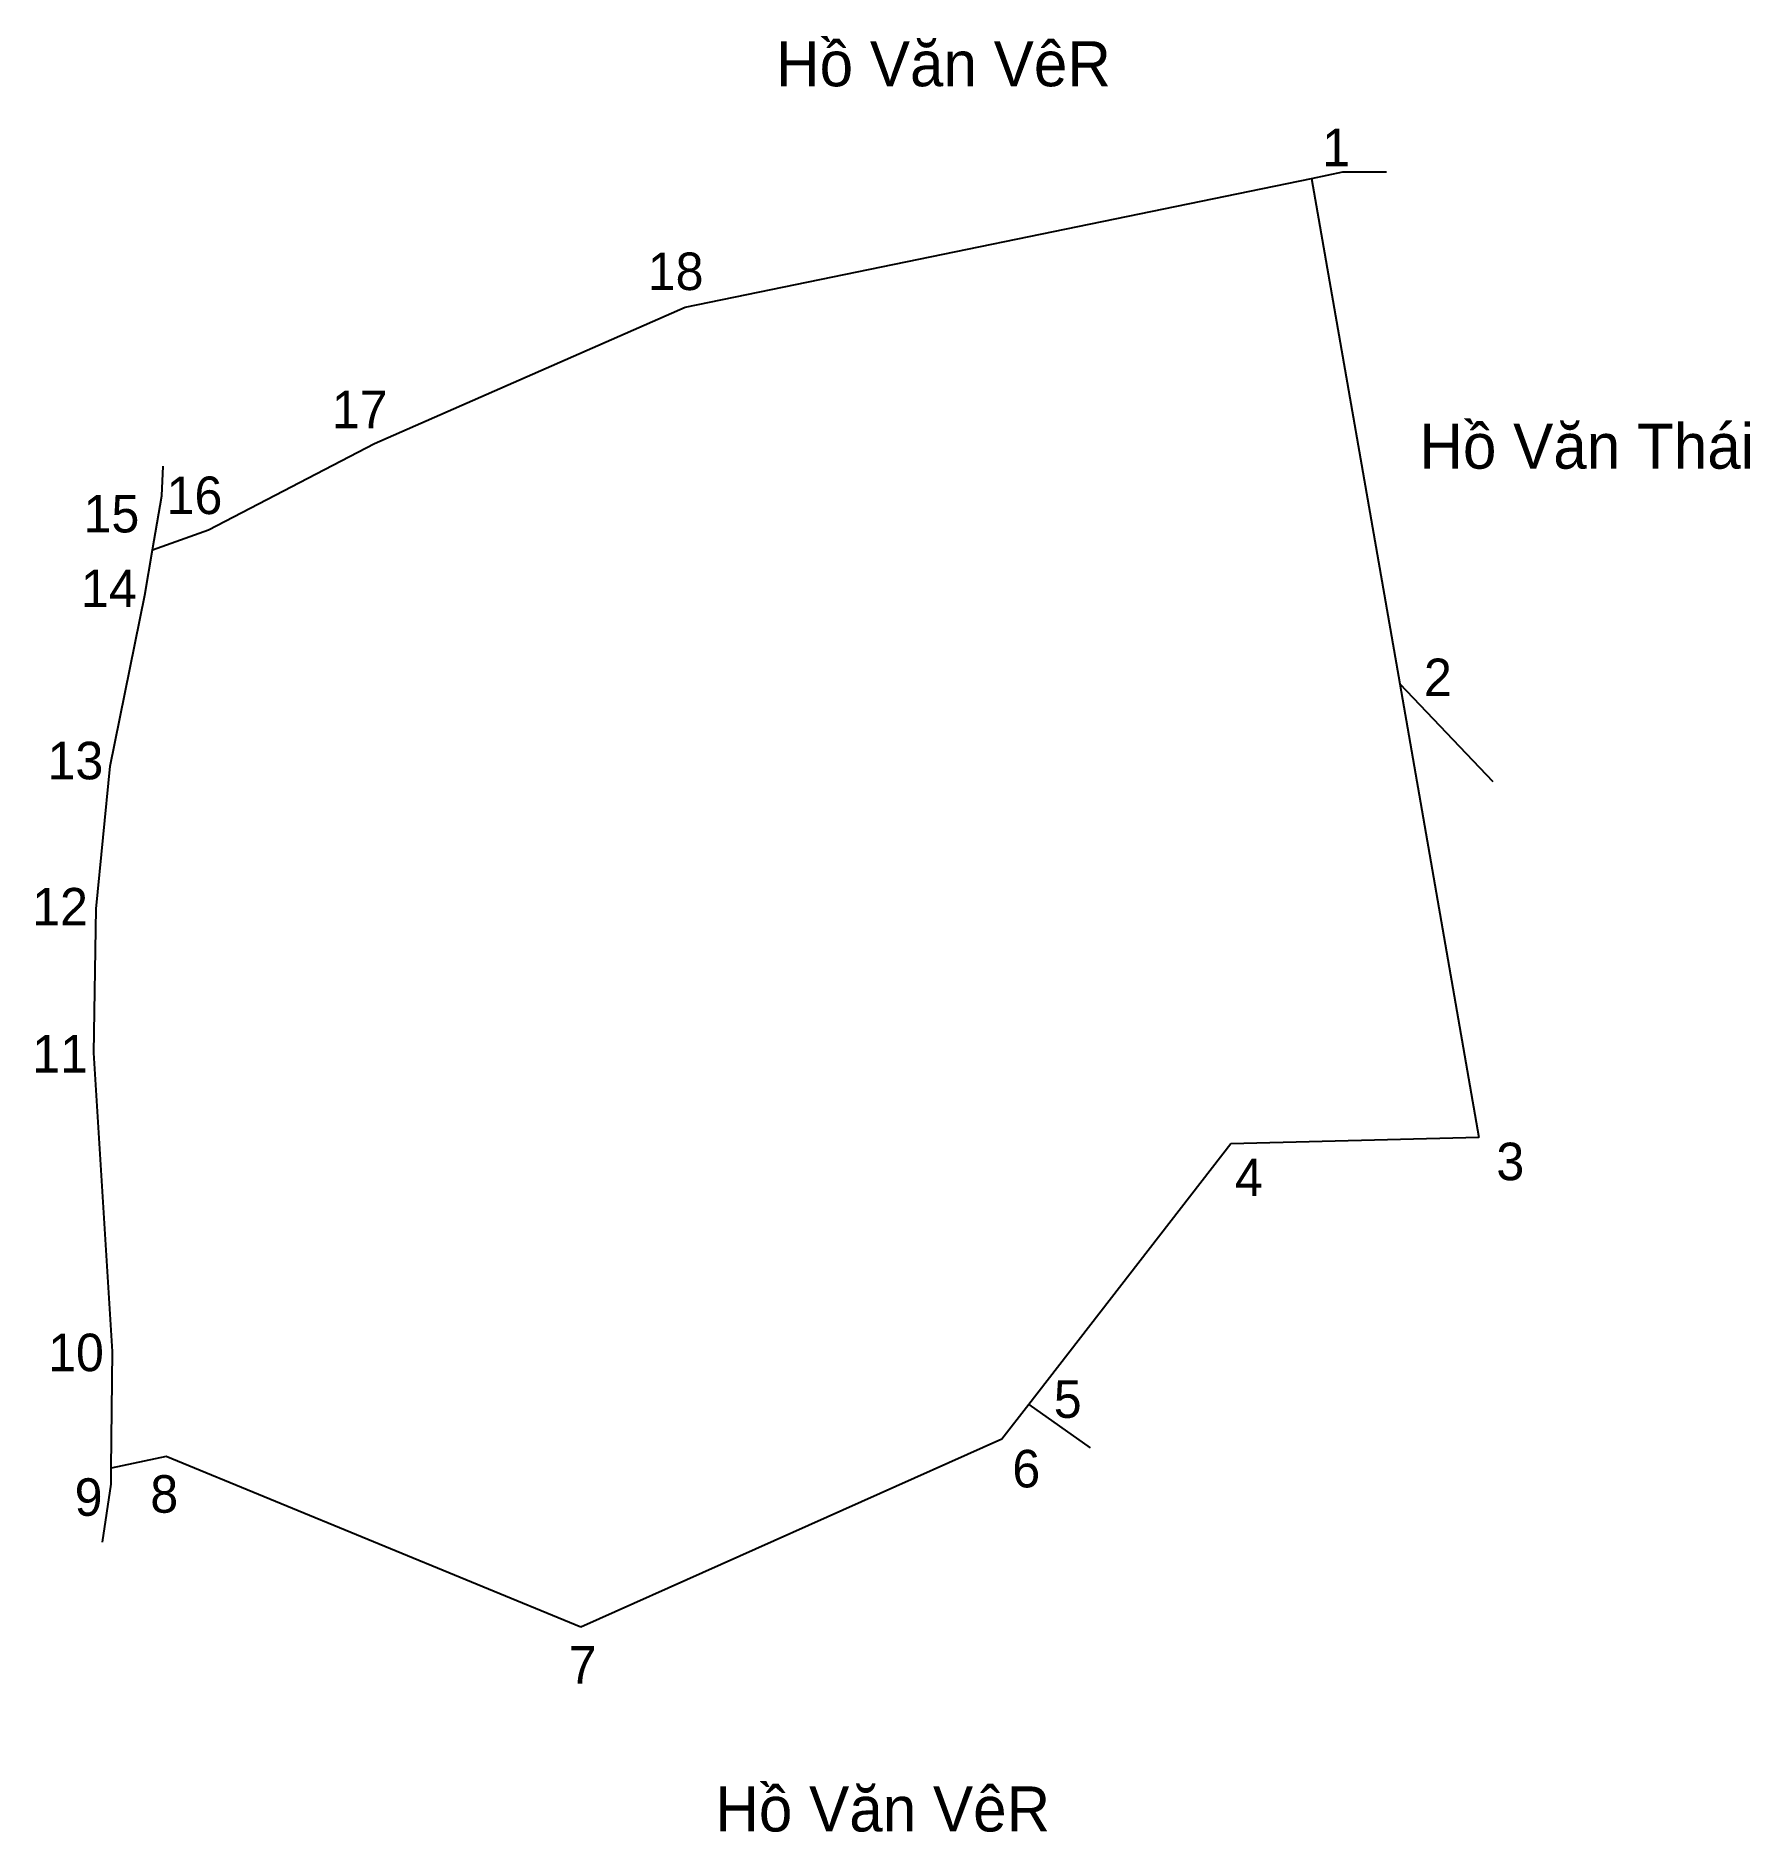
# Model space of a CAD drawing. Extents: x 547640 to 547789, y 1821075 to 1821231.
import ezdxf

# ---------------------------------------------------------------- set-up
doc = ezdxf.new("R2010")
doc.units = 0
for name, color, linetype in [('CanhThua', 7, 'Continuous'), ('RauThua', 7, 'Continuous'), ('SoHieuDinhThua', 7, 'Continuous'), ('TenChuLanCan', 7, 'Continuous')]:
    doc.layers.add(name, color=color, linetype=linetype)

msp = doc.modelspace()

# ---------------------------------------------------------------- linework, layer by layer
at = {"layer": 'CanhThua'}
for p, q in [((547696.61, 1821207.18), (547750.84, 1821218.31)), ((547750.84, 1821218.31), (547758.48, 1821174.57)), ((547669.7, 1821195.38), (547696.61, 1821207.18)), ((547655.33, 1821187.91), (547669.7, 1821195.38)), ((547650.5, 1821186.16), (547655.33, 1821187.91)), ((547649.82, 1821182.23), (547650.5, 1821186.16)), ((547646.82, 1821167.44), (547649.82, 1821182.23)), ((547758.48, 1821174.57), (547765.34, 1821135.29)), ((547645.62, 1821155.09), (547646.82, 1821167.44)), ((547645.42, 1821142.62), (547645.62, 1821155.09)), ((547647.02, 1821116.78), (547645.42, 1821142.62)), ((547765.34, 1821135.29), (547743.86, 1821134.75)), ((547743.86, 1821134.75), (547726.36, 1821112.18)), ((547646.91, 1821106.69), (547647.02, 1821116.78)), ((547726.36, 1821112.18), (547724.04, 1821109.19)), ((547724.04, 1821109.19), (547687.58, 1821092.9)), ((547651.67, 1821107.68), (547646.91, 1821106.69)), ((547687.58, 1821092.9), (547651.67, 1821107.68))]:
    msp.add_line(p, q, dxfattribs=at)
at = {"layer": 'RauThua'}
for p, q in [((547750.84, 1821218.31), (547753.56, 1821218.87)), ((547753.56, 1821218.87), (547757.34, 1821218.87)), ((547651.31, 1821190.84), (547651.42, 1821193.41)), ((547650.5, 1821186.16), (547651.31, 1821190.84)), ((547758.48, 1821174.57), (547766.55, 1821166.12)), ((547726.36, 1821112.18), (547731.68, 1821108.43)), ((547646.15, 1821100.26), (547646.9, 1821105.29)), ((547646.9, 1821105.29), (547646.91, 1821106.69))]:
    msp.add_line(p, q, dxfattribs=at)

# ---------------------------------------------------------------- texts
at = {"layer": 'SoHieuDinhThua'}
for s, height, p in [('1', 3.25, (547751.77, 1821219.37)), ('18', 3.249, (547693.37, 1821208.65)), ('17', 3.249, (547666.01, 1821196.69)), ('16', 3.249, (547651.71, 1821189.26)), ('15', 3.249, (547644.52, 1821187.67)), ('14', 3.249, (547644.3, 1821181.21)), ('2', 3.25, (547760.58, 1821173.5)), ('13', 3.249, (547641.4, 1821166.3)), ('12', 3.249, (547640.07, 1821153.65)), ('11', 3.249, (547640.07, 1821140.92)), ('3', 3.25, (547766.85, 1821131.6)), ('4', 3.25, (547744.21, 1821130.23)), ('10', 3.249, (547641.45, 1821115.07)), ('5', 3.25, (547728.53, 1821111.03)), ('6', 3.25, (547724.94, 1821105.01)), ('9', 3.25, (547643.75, 1821102.55)), ('8', 3.25, (547650.3, 1821102.82)), ('7', 3.25, (547686.53, 1821088.02))]:
    msp.add_text(s, height=height, dxfattribs=at).set_placement(p)
at = {"layer": 'TenChuLanCan'}
for s, height, p in [('Hồ Văn VêR', 3.899, (547704.49, 1821226.29)), ('Hồ Văn Thái', 3.8993, (547760.19, 1821193.19)), ('Hồ Văn VêR', 3.899, (547699.23, 1821075.23))]:
    msp.add_text(s, height=height, dxfattribs=at).set_placement(p)

doc.saveas('drawing.dxf')
